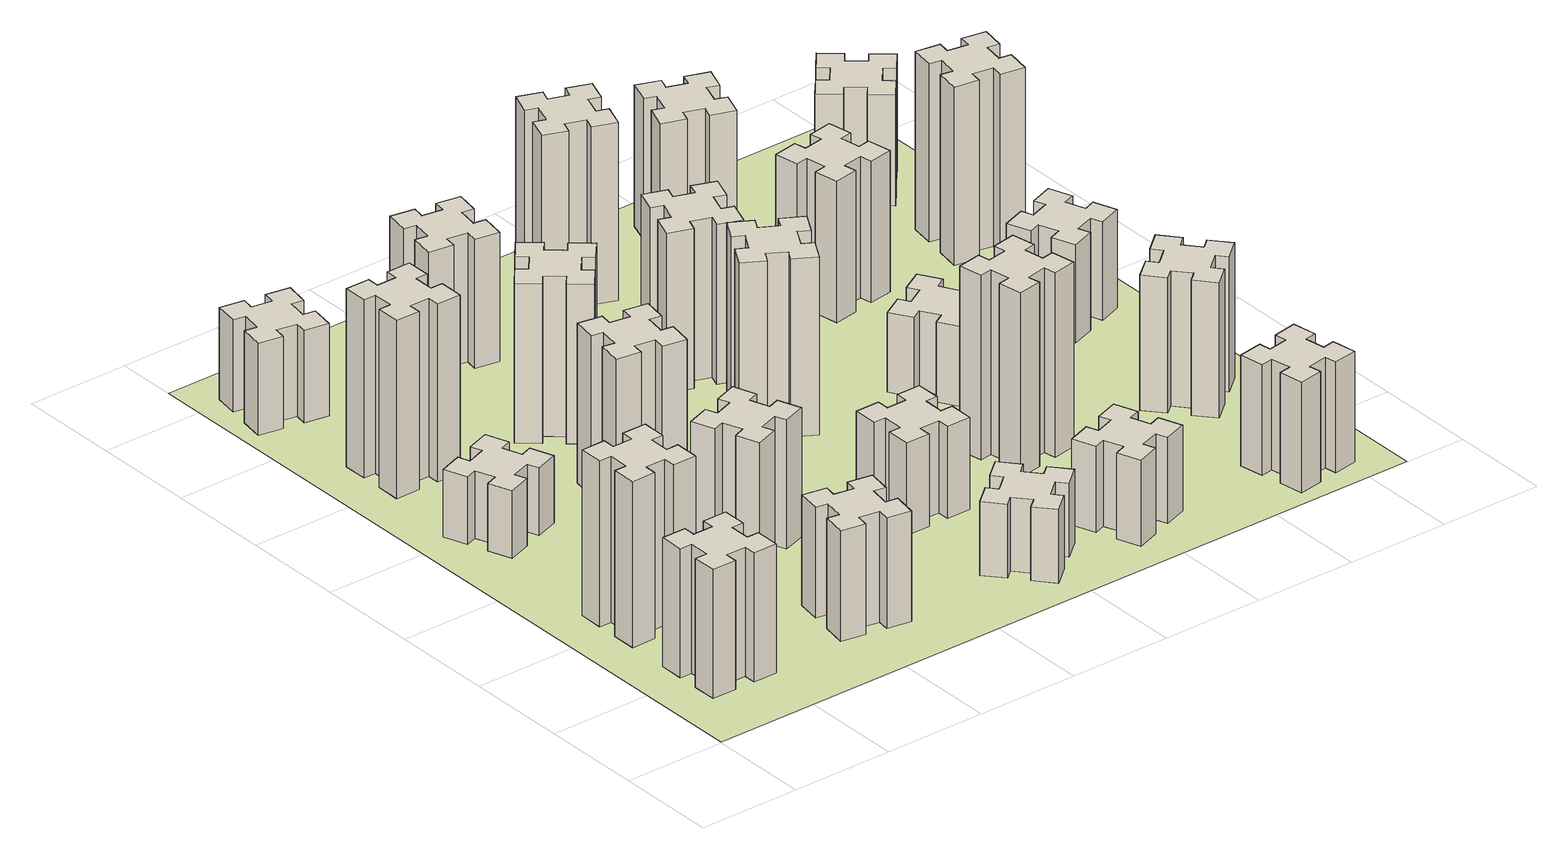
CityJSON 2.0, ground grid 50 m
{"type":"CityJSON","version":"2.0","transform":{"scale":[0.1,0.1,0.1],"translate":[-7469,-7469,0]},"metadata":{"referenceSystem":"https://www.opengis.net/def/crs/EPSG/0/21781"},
"CityObjects":{
"building1":{"type":"Building","attributes":{"class":"1000","function":"1000","usage":"1000","yearOfConstruction":2016,"roofType":"1000","measuredHeight":63,"storeysAboveGround":30,"storeysBelowGround":0},"geometry":[{"type":"Solid","lod":"1","boundaries":[[[[0,1,2,3,4,5,6,7,8,9,10,11,12,13,14,15,16,17,18,19]],[[17,16,20,21]],[[16,15,22,20]],[[15,14,23,22]],[[14,13,24,23]],[[13,12,25,24]],[[12,11,26,25]],[[11,10,27,26]],[[10,9,28,27]],[[9,8,29,28]],[[8,7,30,29]],[[7,6,31,30]],[[6,5,32,31]],[[5,4,33,32]],[[4,3,34,33]],[[3,2,35,34]],[[2,1,36,35]],[[1,0,37,36]],[[0,19,38,37]],[[19,18,39,38]],[[18,17,21,39]],[[24,25,26,27,28,29,30,31,32,33,34,35,36,37,38,39,21,20,22,23]]]]}]},
"building2":{"type":"Building","attributes":{"class":"1000","function":"1000","usage":"1000","yearOfConstruction":2016,"roofType":"1000","measuredHeight":81,"storeysAboveGround":30,"storeysBelowGround":0},"geometry":[{"type":"Solid","lod":"1","boundaries":[[[[40,41,42,43,44,45,46,47,48,49,50,51,52,53,54,55,56,57,58,59]],[[57,56,60,61]],[[56,55,62,60]],[[55,54,63,62]],[[54,53,64,63]],[[53,52,65,64]],[[52,51,66,65]],[[51,50,67,66]],[[50,49,68,67]],[[49,48,69,68]],[[48,47,70,69]],[[47,46,71,70]],[[46,45,72,71]],[[45,44,73,72]],[[44,43,74,73]],[[43,42,75,74]],[[42,41,76,75]],[[41,40,77,76]],[[40,59,78,77]],[[59,58,79,78]],[[58,57,61,79]],[[64,65,66,67,68,69,70,71,72,73,74,75,76,77,78,79,61,60,62,63]]]]}]},
"building3":{"type":"Building","attributes":{"class":"1000","function":"1000","usage":"1000","yearOfConstruction":2016,"roofType":"1000","measuredHeight":33,"storeysAboveGround":30,"storeysBelowGround":0},"geometry":[{"type":"Solid","lod":"1","boundaries":[[[[80,81,82,83,84,85,86,87,88,89,90,91,92,93,94,95,96,97,98,99]],[[97,96,100,101]],[[96,95,102,100]],[[95,94,103,102]],[[94,93,104,103]],[[93,92,105,104]],[[92,91,106,105]],[[91,90,107,106]],[[90,89,108,107]],[[89,88,109,108]],[[88,87,110,109]],[[87,86,111,110]],[[86,85,112,111]],[[85,84,113,112]],[[84,83,114,113]],[[83,82,115,114]],[[82,81,116,115]],[[81,80,117,116]],[[80,99,118,117]],[[99,98,119,118]],[[98,97,101,119]],[[104,105,106,107,108,109,110,111,112,113,114,115,116,117,118,119,101,100,102,103]]]]}]},
"building4":{"type":"Building","attributes":{"class":"1000","function":"1000","usage":"1000","yearOfConstruction":2016,"roofType":"1000","measuredHeight":87,"storeysAboveGround":30,"storeysBelowGround":0},"geometry":[{"type":"Solid","lod":"1","boundaries":[[[[120,121,122,123,124,125,126,127,128,129,130,131,132,133,134,135,136,137,138,139]],[[137,136,140,141]],[[136,135,142,140]],[[135,134,143,142]],[[134,133,144,143]],[[133,132,145,144]],[[132,131,146,145]],[[131,130,147,146]],[[130,129,148,147]],[[129,128,149,148]],[[128,127,150,149]],[[127,126,151,150]],[[126,125,152,151]],[[125,124,153,152]],[[124,123,154,153]],[[123,122,155,154]],[[122,121,156,155]],[[121,120,157,156]],[[120,139,158,157]],[[139,138,159,158]],[[138,137,141,159]],[[144,145,146,147,148,149,150,151,152,153,154,155,156,157,158,159,141,140,142,143]]]]}]},
"building5":{"type":"Building","attributes":{"class":"1000","function":"1000","usage":"1000","yearOfConstruction":2016,"roofType":"1000","measuredHeight":54,"storeysAboveGround":30,"storeysBelowGround":0},"geometry":[{"type":"Solid","lod":"1","boundaries":[[[[160,161,162,163,164,165,166,167,168,169,170,171,172,173,174,175,176,177,178,179]],[[177,176,180,181]],[[176,175,182,180]],[[175,174,183,182]],[[174,173,184,183]],[[173,172,185,184]],[[172,171,186,185]],[[171,170,187,186]],[[170,169,188,187]],[[169,168,189,188]],[[168,167,190,189]],[[167,166,191,190]],[[166,165,192,191]],[[165,164,193,192]],[[164,163,194,193]],[[163,162,195,194]],[[162,161,196,195]],[[161,160,197,196]],[[160,179,198,197]],[[179,178,199,198]],[[178,177,181,199]],[[184,185,186,187,188,189,190,191,192,193,194,195,196,197,198,199,181,180,182,183]]]]}]},
"building6":{"type":"Building","attributes":{"class":"1000","function":"1000","usage":"1000","yearOfConstruction":2016,"roofType":"1000","measuredHeight":45,"storeysAboveGround":30,"storeysBelowGround":0},"geometry":[{"type":"Solid","lod":"1","boundaries":[[[[200,201,202,203,204,205,206,207,208,209,210,211,212,213,214,215,216,217,218,219]],[[217,216,220,221]],[[216,215,222,220]],[[215,214,223,222]],[[214,213,224,223]],[[213,212,225,224]],[[212,211,226,225]],[[211,210,227,226]],[[210,209,228,227]],[[209,208,229,228]],[[208,207,230,229]],[[207,206,231,230]],[[206,205,232,231]],[[205,204,233,232]],[[204,203,234,233]],[[203,202,235,234]],[[202,201,236,235]],[[201,200,237,236]],[[200,219,238,237]],[[219,218,239,238]],[[218,217,221,239]],[[224,225,226,227,228,229,230,231,232,233,234,235,236,237,238,239,221,220,222,223]]]]}]},
"building7":{"type":"Building","attributes":{"class":"1000","function":"1000","usage":"1000","yearOfConstruction":2016,"roofType":"1000","measuredHeight":63,"storeysAboveGround":30,"storeysBelowGround":0},"geometry":[{"type":"Solid","lod":"1","boundaries":[[[[240,241,242,243,244,245,246,247,248,249,250,251,252,253,254,255,256,257,258,259]],[[257,256,260,261]],[[256,255,262,260]],[[255,254,263,262]],[[254,253,264,263]],[[253,252,265,264]],[[252,251,266,265]],[[251,250,267,266]],[[250,249,268,267]],[[249,248,269,268]],[[248,247,270,269]],[[247,246,271,270]],[[246,245,272,271]],[[245,244,273,272]],[[244,243,274,273]],[[243,242,275,274]],[[242,241,276,275]],[[241,240,277,276]],[[240,259,278,277]],[[259,258,279,278]],[[258,257,261,279]],[[264,265,266,267,268,269,270,271,272,273,274,275,276,277,278,279,261,260,262,263]]]]}]},
"building8":{"type":"Building","attributes":{"class":"1000","function":"1000","usage":"1000","yearOfConstruction":2016,"roofType":"1000","measuredHeight":78,"storeysAboveGround":30,"storeysBelowGround":0},"geometry":[{"type":"Solid","lod":"1","boundaries":[[[[280,281,282,283,284,285,286,287,288,289,290,291,292,293,294,295,296,297,298,299]],[[297,296,300,301]],[[296,295,302,300]],[[295,294,303,302]],[[294,293,304,303]],[[293,292,305,304]],[[292,291,306,305]],[[291,290,307,306]],[[290,289,308,307]],[[289,288,309,308]],[[288,287,310,309]],[[287,286,311,310]],[[286,285,312,311]],[[285,284,313,312]],[[284,283,314,313]],[[283,282,315,314]],[[282,281,316,315]],[[281,280,317,316]],[[280,299,318,317]],[[299,298,319,318]],[[298,297,301,319]],[[304,305,306,307,308,309,310,311,312,313,314,315,316,317,318,319,301,300,302,303]]]]}]},
"building9":{"type":"Building","attributes":{"class":"1000","function":"1000","usage":"1000","yearOfConstruction":2016,"roofType":"1000","measuredHeight":78,"storeysAboveGround":30,"storeysBelowGround":0},"geometry":[{"type":"Solid","lod":"1","boundaries":[[[[320,321,322,323,324,325,326,327,328,329,330,331,332,333,334,335,336,337,338,339]],[[337,336,340,341]],[[336,335,342,340]],[[335,334,343,342]],[[334,333,344,343]],[[333,332,345,344]],[[332,331,346,345]],[[331,330,347,346]],[[330,329,348,347]],[[329,328,349,348]],[[328,327,350,349]],[[327,326,351,350]],[[326,325,352,351]],[[325,324,353,352]],[[324,323,354,353]],[[323,322,355,354]],[[322,321,356,355]],[[321,320,357,356]],[[320,339,358,357]],[[339,338,359,358]],[[338,337,341,359]],[[344,345,346,347,348,349,350,351,352,353,354,355,356,357,358,359,341,340,342,343]]]]}]},
"building10":{"type":"Building","attributes":{"class":"1000","function":"1000","usage":"1000","yearOfConstruction":2016,"roofType":"1000","measuredHeight":36,"storeysAboveGround":30,"storeysBelowGround":0},"geometry":[{"type":"Solid","lod":"1","boundaries":[[[[360,361,362,363,364,365,366,367,368,369,370,371,372,373,374,375,376,377,378,379]],[[377,376,380,381]],[[376,375,382,380]],[[375,374,383,382]],[[374,373,384,383]],[[373,372,385,384]],[[372,371,386,385]],[[371,370,387,386]],[[370,369,388,387]],[[369,368,389,388]],[[368,367,390,389]],[[367,366,391,390]],[[366,365,392,391]],[[365,364,393,392]],[[364,363,394,393]],[[363,362,395,394]],[[362,361,396,395]],[[361,360,397,396]],[[360,379,398,397]],[[379,378,399,398]],[[378,377,381,399]],[[384,385,386,387,388,389,390,391,392,393,394,395,396,397,398,399,381,380,382,383]]]]}]},
"building11":{"type":"Building","attributes":{"class":"1000","function":"1000","usage":"1000","yearOfConstruction":2016,"roofType":"1000","measuredHeight":63,"storeysAboveGround":30,"storeysBelowGround":0},"geometry":[{"type":"Solid","lod":"1","boundaries":[[[[400,401,402,403,404,405,406,407,408,409,410,411,412,413,414,415,416,417,418,419]],[[417,416,420,421]],[[416,415,422,420]],[[415,414,423,422]],[[414,413,424,423]],[[413,412,425,424]],[[412,411,426,425]],[[411,410,427,426]],[[410,409,428,427]],[[409,408,429,428]],[[408,407,430,429]],[[407,406,431,430]],[[406,405,432,431]],[[405,404,433,432]],[[404,403,434,433]],[[403,402,435,434]],[[402,401,436,435]],[[401,400,437,436]],[[400,419,438,437]],[[419,418,439,438]],[[418,417,421,439]],[[424,425,426,427,428,429,430,431,432,433,434,435,436,437,438,439,421,420,422,423]]]]}]},
"building12":{"type":"Building","attributes":{"class":"1000","function":"1000","usage":"1000","yearOfConstruction":2016,"roofType":"1000","measuredHeight":45,"storeysAboveGround":30,"storeysBelowGround":0},"geometry":[{"type":"Solid","lod":"1","boundaries":[[[[440,441,442,443,444,445,446,447,448,449,450,451,452,453,454,455,456,457,458,459]],[[457,456,460,461]],[[456,455,462,460]],[[455,454,463,462]],[[454,453,464,463]],[[453,452,465,464]],[[452,451,466,465]],[[451,450,467,466]],[[450,449,468,467]],[[449,448,469,468]],[[448,447,470,469]],[[447,446,471,470]],[[446,445,472,471]],[[445,444,473,472]],[[444,443,474,473]],[[443,442,475,474]],[[442,441,476,475]],[[441,440,477,476]],[[440,459,478,477]],[[459,458,479,478]],[[458,457,461,479]],[[464,465,466,467,468,469,470,471,472,473,474,475,476,477,478,479,461,460,462,463]]]]}]},
"building13":{"type":"Building","attributes":{"class":"1000","function":"1000","usage":"1000","yearOfConstruction":2016,"roofType":"1000","measuredHeight":87,"storeysAboveGround":30,"storeysBelowGround":0},"geometry":[{"type":"Solid","lod":"1","boundaries":[[[[480,481,482,483,484,485,486,487,488,489,490,491,492,493,494,495,496,497,498,499]],[[497,496,500,501]],[[496,495,502,500]],[[495,494,503,502]],[[494,493,504,503]],[[493,492,505,504]],[[492,491,506,505]],[[491,490,507,506]],[[490,489,508,507]],[[489,488,509,508]],[[488,487,510,509]],[[487,486,511,510]],[[486,485,512,511]],[[485,484,513,512]],[[484,483,514,513]],[[483,482,515,514]],[[482,481,516,515]],[[481,480,517,516]],[[480,499,518,517]],[[499,498,519,518]],[[498,497,501,519]],[[504,505,506,507,508,509,510,511,512,513,514,515,516,517,518,519,501,500,502,503]]]]}]},
"building14":{"type":"Building","attributes":{"class":"1000","function":"1000","usage":"1000","yearOfConstruction":2016,"roofType":"1000","measuredHeight":78,"storeysAboveGround":30,"storeysBelowGround":0},"geometry":[{"type":"Solid","lod":"1","boundaries":[[[[520,521,522,523,524,525,526,527,528,529,530,531,532,533,534,535,536,537,538,539]],[[537,536,540,541]],[[536,535,542,540]],[[535,534,543,542]],[[534,533,544,543]],[[533,532,545,544]],[[532,531,546,545]],[[531,530,547,546]],[[530,529,548,547]],[[529,528,549,548]],[[528,527,550,549]],[[527,526,551,550]],[[526,525,552,551]],[[525,524,553,552]],[[524,523,554,553]],[[523,522,555,554]],[[522,521,556,555]],[[521,520,557,556]],[[520,539,558,557]],[[539,538,559,558]],[[538,537,541,559]],[[544,545,546,547,548,549,550,551,552,553,554,555,556,557,558,559,541,540,542,543]]]]}]},
"building15":{"type":"Building","attributes":{"class":"1000","function":"1000","usage":"1000","yearOfConstruction":2016,"roofType":"1000","measuredHeight":42,"storeysAboveGround":30,"storeysBelowGround":0},"geometry":[{"type":"Solid","lod":"1","boundaries":[[[[560,561,562,563,564,565,566,567,568,569,570,571,572,573,574,575,576,577,578,579]],[[577,576,580,581]],[[576,575,582,580]],[[575,574,583,582]],[[574,573,584,583]],[[573,572,585,584]],[[572,571,586,585]],[[571,570,587,586]],[[570,569,588,587]],[[569,568,589,588]],[[568,567,590,589]],[[567,566,591,590]],[[566,565,592,591]],[[565,564,593,592]],[[564,563,594,593]],[[563,562,595,594]],[[562,561,596,595]],[[561,560,597,596]],[[560,579,598,597]],[[579,578,599,598]],[[578,577,581,599]],[[584,585,586,587,588,589,590,591,592,593,594,595,596,597,598,599,581,580,582,583]]]]}]},
"building16":{"type":"Building","attributes":{"class":"1000","function":"1000","usage":"1000","yearOfConstruction":2016,"roofType":"1000","measuredHeight":90,"storeysAboveGround":30,"storeysBelowGround":0},"geometry":[{"type":"Solid","lod":"1","boundaries":[[[[600,601,602,603,604,605,606,607,608,609,610,611,612,613,614,615,616,617,618,619]],[[617,616,620,621]],[[616,615,622,620]],[[615,614,623,622]],[[614,613,624,623]],[[613,612,625,624]],[[612,611,626,625]],[[611,610,627,626]],[[610,609,628,627]],[[609,608,629,628]],[[608,607,630,629]],[[607,606,631,630]],[[606,605,632,631]],[[605,604,633,632]],[[604,603,634,633]],[[603,602,635,634]],[[602,601,636,635]],[[601,600,637,636]],[[600,619,638,637]],[[619,618,639,638]],[[618,617,621,639]],[[624,625,626,627,628,629,630,631,632,633,634,635,636,637,638,639,621,620,622,623]]]]}]},
"building17":{"type":"Building","attributes":{"class":"1000","function":"1000","usage":"1000","yearOfConstruction":2016,"roofType":"1000","measuredHeight":87,"storeysAboveGround":30,"storeysBelowGround":0},"geometry":[{"type":"Solid","lod":"1","boundaries":[[[[640,641,642,643,644,645,646,647,648,649,650,651,652,653,654,655,656,657,658,659]],[[657,656,660,661]],[[656,655,662,660]],[[655,654,663,662]],[[654,653,664,663]],[[653,652,665,664]],[[652,651,666,665]],[[651,650,667,666]],[[650,649,668,667]],[[649,648,669,668]],[[648,647,670,669]],[[647,646,671,670]],[[646,645,672,671]],[[645,644,673,672]],[[644,643,674,673]],[[643,642,675,674]],[[642,641,676,675]],[[641,640,677,676]],[[640,659,678,677]],[[659,658,679,678]],[[658,657,661,679]],[[664,665,666,667,668,669,670,671,672,673,674,675,676,677,678,679,661,660,662,663]]]]}]},
"building18":{"type":"Building","attributes":{"class":"1000","function":"1000","usage":"1000","yearOfConstruction":2016,"roofType":"1000","measuredHeight":39,"storeysAboveGround":30,"storeysBelowGround":0},"geometry":[{"type":"Solid","lod":"1","boundaries":[[[[680,681,682,683,684,685,686,687,688,689,690,691,692,693,694,695,696,697,698,699]],[[697,696,700,701]],[[696,695,702,700]],[[695,694,703,702]],[[694,693,704,703]],[[693,692,705,704]],[[692,691,706,705]],[[691,690,707,706]],[[690,689,708,707]],[[689,688,709,708]],[[688,687,710,709]],[[687,686,711,710]],[[686,685,712,711]],[[685,684,713,712]],[[684,683,714,713]],[[683,682,715,714]],[[682,681,716,715]],[[681,680,717,716]],[[680,699,718,717]],[[699,698,719,718]],[[698,697,701,719]],[[704,705,706,707,708,709,710,711,712,713,714,715,716,717,718,719,701,700,702,703]]]]}]},
"building19":{"type":"Building","attributes":{"class":"1000","function":"1000","usage":"1000","yearOfConstruction":2016,"roofType":"1000","measuredHeight":54,"storeysAboveGround":30,"storeysBelowGround":0},"geometry":[{"type":"Solid","lod":"1","boundaries":[[[[720,721,722,723,724,725,726,727,728,729,730,731,732,733,734,735,736,737,738,739]],[[737,736,740,741]],[[736,735,742,740]],[[735,734,743,742]],[[734,733,744,743]],[[733,732,745,744]],[[732,731,746,745]],[[731,730,747,746]],[[730,729,748,747]],[[729,728,749,748]],[[728,727,750,749]],[[727,726,751,750]],[[726,725,752,751]],[[725,724,753,752]],[[724,723,754,753]],[[723,722,755,754]],[[722,721,756,755]],[[721,720,757,756]],[[720,739,758,757]],[[739,738,759,758]],[[738,737,741,759]],[[744,745,746,747,748,749,750,751,752,753,754,755,756,757,758,759,741,740,742,743]]]]}]},
"building20":{"type":"Building","attributes":{"class":"1000","function":"1000","usage":"1000","yearOfConstruction":2016,"roofType":"1000","measuredHeight":69,"storeysAboveGround":30,"storeysBelowGround":0},"geometry":[{"type":"Solid","lod":"1","boundaries":[[[[760,761,762,763,764,765,766,767,768,769,770,771,772,773,774,775,776,777,778,779]],[[777,776,780,781]],[[776,775,782,780]],[[775,774,783,782]],[[774,773,784,783]],[[773,772,785,784]],[[772,771,786,785]],[[771,770,787,786]],[[770,769,788,787]],[[769,768,789,788]],[[768,767,790,789]],[[767,766,791,790]],[[766,765,792,791]],[[765,764,793,792]],[[764,763,794,793]],[[763,762,795,794]],[[762,761,796,795]],[[761,760,797,796]],[[760,779,798,797]],[[779,778,799,798]],[[778,777,781,799]],[[784,785,786,787,788,789,790,791,792,793,794,795,796,797,798,799,781,780,782,783]]]]}]},
"building21":{"type":"Building","attributes":{"class":"1000","function":"1000","usage":"1000","yearOfConstruction":2016,"roofType":"1000","measuredHeight":69,"storeysAboveGround":30,"storeysBelowGround":0},"geometry":[{"type":"Solid","lod":"1","boundaries":[[[[800,801,802,803,804,805,806,807,808,809,810,811,812,813,814,815,816,817,818,819]],[[817,816,820,821]],[[816,815,822,820]],[[815,814,823,822]],[[814,813,824,823]],[[813,812,825,824]],[[812,811,826,825]],[[811,810,827,826]],[[810,809,828,827]],[[809,808,829,828]],[[808,807,830,829]],[[807,806,831,830]],[[806,805,832,831]],[[805,804,833,832]],[[804,803,834,833]],[[803,802,835,834]],[[802,801,836,835]],[[801,800,837,836]],[[800,819,838,837]],[[819,818,839,838]],[[818,817,821,839]],[[824,825,826,827,828,829,830,831,832,833,834,835,836,837,838,839,821,820,822,823]]]]}]},
"building22":{"type":"Building","attributes":{"class":"1000","function":"1000","usage":"1000","yearOfConstruction":2016,"roofType":"1000","measuredHeight":66,"storeysAboveGround":30,"storeysBelowGround":0},"geometry":[{"type":"Solid","lod":"1","boundaries":[[[[840,841,842,843,844,845,846,847,848,849,850,851,852,853,854,855,856,857,858,859]],[[857,856,860,861]],[[856,855,862,860]],[[855,854,863,862]],[[854,853,864,863]],[[853,852,865,864]],[[852,851,866,865]],[[851,850,867,866]],[[850,849,868,867]],[[849,848,869,868]],[[848,847,870,869]],[[847,846,871,870]],[[846,845,872,871]],[[845,844,873,872]],[[844,843,874,873]],[[843,842,875,874]],[[842,841,876,875]],[[841,840,877,876]],[[840,859,878,877]],[[859,858,879,878]],[[858,857,861,879]],[[864,865,866,867,868,869,870,871,872,873,874,875,876,877,878,879,861,860,862,863]]]]}]},
"building23":{"type":"Building","attributes":{"class":"1000","function":"1000","usage":"1000","yearOfConstruction":2016,"roofType":"1000","measuredHeight":48,"storeysAboveGround":30,"storeysBelowGround":0},"geometry":[{"type":"Solid","lod":"1","boundaries":[[[[880,881,882,883,884,885,886,887,888,889,890,891,892,893,894,895,896,897,898,899]],[[897,896,900,901]],[[896,895,902,900]],[[895,894,903,902]],[[894,893,904,903]],[[893,892,905,904]],[[892,891,906,905]],[[891,890,907,906]],[[890,889,908,907]],[[889,888,909,908]],[[888,887,910,909]],[[887,886,911,910]],[[886,885,912,911]],[[885,884,913,912]],[[884,883,914,913]],[[883,882,915,914]],[[882,881,916,915]],[[881,880,917,916]],[[880,899,918,917]],[[899,898,919,918]],[[898,897,901,919]],[[904,905,906,907,908,909,910,911,912,913,914,915,916,917,918,919,901,900,902,903]]]]}]},
"building24":{"type":"Building","attributes":{"class":"1000","function":"1000","usage":"1000","yearOfConstruction":2016,"roofType":"1000","measuredHeight":87,"storeysAboveGround":30,"storeysBelowGround":0},"geometry":[{"type":"Solid","lod":"1","boundaries":[[[[920,921,922,923,924,925,926,927,928,929,930,931,932,933,934,935,936,937,938,939]],[[937,936,940,941]],[[936,935,942,940]],[[935,934,943,942]],[[934,933,944,943]],[[933,932,945,944]],[[932,931,946,945]],[[931,930,947,946]],[[930,929,948,947]],[[929,928,949,948]],[[928,927,950,949]],[[927,926,951,950]],[[926,925,952,951]],[[925,924,953,952]],[[924,923,954,953]],[[923,922,955,954]],[[922,921,956,955]],[[921,920,957,956]],[[920,939,958,957]],[[939,938,959,958]],[[938,937,941,959]],[[944,945,946,947,948,949,950,951,952,953,954,955,956,957,958,959,941,940,942,943]]]]}]},
"building25":{"type":"Building","attributes":{"class":"1000","function":"1000","usage":"1000","yearOfConstruction":2016,"roofType":"1000","measuredHeight":54,"storeysAboveGround":30,"storeysBelowGround":0},"geometry":[{"type":"Solid","lod":"1","boundaries":[[[[960,961,962,963,964,965,966,967,968,969,970,971,972,973,974,975,976,977,978,979]],[[977,976,980,981]],[[976,975,982,980]],[[975,974,983,982]],[[974,973,984,983]],[[973,972,985,984]],[[972,971,986,985]],[[971,970,987,986]],[[970,969,988,987]],[[969,968,989,988]],[[968,967,990,989]],[[967,966,991,990]],[[966,965,992,991]],[[965,964,993,992]],[[964,963,994,993]],[[963,962,995,994]],[[962,961,996,995]],[[961,960,997,996]],[[960,979,998,997]],[[979,978,999,998]],[[978,977,981,999]],[[984,985,986,987,988,989,990,991,992,993,994,995,996,997,998,999,981,980,982,983]]]]}]},
"landuse1":{"type":"LandUse","attributes":{"name":"plot1","function":"1010"},"geometry":[{"type":"MultiSurface","lod":"1","boundaries":[[[1000,1001,1002,1003]]]}]}
},
"vertices":[
[265,525,0],[265,425,0],[205,425,0],[205,305,0],[325,305,0],[325,365,0],[425,365,0],[425,305,0],[545,305,0],[545,425,0],[485,425,0],[485,525,0],[545,525,0],[545,645,0],[425,645,0],[425,585,0],[325,585,0],[325,645,0],[205,645,0],[205,525,0],[325,585,630],[325,645,630],[425,585,630],[425,645,630],[545,645,630],[545,525,630],[485,525,630],[485,425,630],[545,425,630],[545,305,630],[425,305,630],[425,365,630],[325,365,630],[325,305,630],[205,305,630],[205,425,630],[265,425,630],[265,525,630],[205,525,630],[205,645,630],
[325,905,0],[425,905,0],[425,845,0],[545,845,0],[545,965,0],[485,965,0],[485,1065,0],[545,1065,0],[545,1185,0],[425,1185,0],[425,1125,0],[325,1125,0],[325,1185,0],[205,1185,0],[205,1065,0],[265,1065,0],[265,965,0],[205,965,0],[205,845,0],[325,845,0],[265,965,810],[205,965,810],[265,1065,810],[205,1065,810],[205,1185,810],[325,1185,810],[325,1125,810],[425,1125,810],[425,1185,810],[545,1185,810],[545,1065,810],[485,1065,810],[485,965,810],[545,965,810],[545,845,810],[425,845,810],[425,905,810],[325,905,810],[325,845,810],[205,845,810],
[496,1946,0],[462,2040,0],[518,2060,0],[477,2173,0],[364,2132,0],[385,2076,0],[291,2042,0],[270,2098,0],[157,2057,0],[199,1944,0],[255,1965,0],[289,1871,0],[233,1850,0],[274,1737,0],[387,1779,0],[366,1835,0],[460,1869,0],[480,1813,0],[593,1854,0],[552,1967,0],[460,1869,330],[480,1813,330],[366,1835,330],[387,1779,330],[274,1737,330],[233,1850,330],[289,1871,330],[255,1965,330],[199,1944,330],[157,2057,330],[270,2098,330],[291,2042,330],[385,2076,330],[364,2132,330],[477,2173,330],[518,2060,330],[462,2040,330],[496,1946,330],[552,1967,330],[593,1854,330],
[485,2545,0],[485,2645,0],[545,2645,0],[545,2765,0],[425,2765,0],[425,2705,0],[325,2705,0],[325,2765,0],[205,2765,0],[205,2645,0],[265,2645,0],[265,2545,0],[205,2545,0],[205,2425,0],[325,2425,0],[325,2485,0],[425,2485,0],[425,2425,0],[545,2425,0],[545,2545,0],[425,2485,870],[425,2425,870],[325,2485,870],[325,2425,870],[205,2425,870],[205,2545,870],[265,2545,870],[265,2645,870],[205,2645,870],[205,2765,870],[325,2765,870],[325,2705,870],[425,2705,870],[425,2765,870],[545,2765,870],[545,2645,870],[485,2645,870],[485,2545,870],[545,2545,870],[545,2425,870],
[1215,407,0],[1232,505,0],[1291,495,0],[1312,613,0],[1194,634,0],[1184,575,0],[1085,592,0],[1096,651,0],[977,672,0],[957,554,0],[1016,544,0],[998,445,0],[939,456,0],[918,337,0],[1037,317,0],[1047,376,0],[1145,358,0],[1135,299,0],[1253,278,0],[1274,397,0],[1145,358,540],[1135,299,540],[1047,376,540],[1037,317,540],[918,337,540],[939,456,540],[998,445,540],[1016,544,540],[957,554,540],[977,672,540],[1096,651,540],[1085,592,540],[1184,575,540],[1194,634,540],[1312,613,540],[1291,495,540],[1232,505,540],[1215,407,540],[1274,397,540],[1253,278,540],
[375,3267,0],[392,3365,0],[451,3355,0],[472,3473,0],[354,3494,0],[344,3435,0],[245,3452,0],[256,3511,0],[137,3532,0],[117,3414,0],[176,3404,0],[158,3305,0],[99,3316,0],[78,3197,0],[197,3177,0],[207,3236,0],[305,3218,0],[295,3159,0],[413,3138,0],[434,3257,0],[305,3218,450],[295,3159,450],[207,3236,450],[197,3177,450],[78,3197,450],[99,3316,450],[158,3305,450],[176,3404,450],[117,3414,450],[137,3532,450],[256,3511,450],[245,3452,450],[344,3435,450],[354,3494,450],[472,3473,450],[451,3355,450],[392,3365,450],[375,3267,450],[434,3257,450],[413,3138,450],
[1106,1095,0],[1200,1129,0],[1220,1073,0],[1333,1114,0],[1292,1227,0],[1236,1206,0],[1202,1300,0],[1258,1320,0],[1217,1433,0],[1104,1392,0],[1125,1336,0],[1031,1302,0],[1010,1358,0],[897,1317,0],[939,1204,0],[995,1225,0],[1029,1131,0],[973,1110,0],[1014,997,0],[1127,1039,0],[1029,1131,630],[973,1110,630],[995,1225,630],[939,1204,630],[897,1317,630],[1010,1358,630],[1031,1302,630],[1125,1336,630],[1104,1392,630],[1217,1433,630],[1258,1320,630],[1202,1300,630],[1236,1206,630],[1292,1227,630],[1333,1114,630],[1220,1073,630],[1200,1129,630],[1106,1095,630],[1127,1039,630],[1014,997,630],
[916,1924,0],[898,1825,0],[839,1836,0],[818,1717,0],[937,1697,0],[947,1756,0],[1045,1738,0],[1035,1679,0],[1153,1658,0],[1174,1777,0],[1115,1787,0],[1132,1885,0],[1191,1875,0],[1212,1993,0],[1094,2014,0],[1084,1955,0],[985,1972,0],[996,2031,0],[877,2052,0],[857,1934,0],[985,1972,780],[996,2031,780],[1084,1955,780],[1094,2014,780],[1212,1993,780],[1191,1875,780],[1132,1885,780],[1115,1787,780],[1174,1777,780],[1153,1658,780],[1035,1679,780],[1045,1738,780],[947,1756,780],[937,1697,780],[818,1717,780],[839,1836,780],[898,1825,780],[916,1924,780],[857,1934,780],[877,2052,780],
[1063,2604,0],[999,2528,0],[953,2566,0],[876,2474,0],[968,2397,0],[1006,2443,0],[1083,2379,0],[1044,2333,0],[1136,2256,0],[1213,2348,0],[1167,2386,0],[1232,2463,0],[1278,2424,0],[1355,2516,0],[1263,2593,0],[1224,2547,0],[1148,2612,0],[1186,2658,0],[1094,2735,0],[1017,2643,0],[1148,2612,780],[1186,2658,780],[1224,2547,780],[1263,2593,780],[1355,2516,780],[1278,2424,780],[1232,2463,780],[1167,2386,780],[1213,2348,780],[1136,2256,780],[1044,2333,780],[1083,2379,780],[1006,2443,780],[968,2397,780],[876,2474,780],[953,2566,780],[999,2528,780],[1063,2604,780],[1017,2643,780],[1094,2735,780],
[1839,343,0],[1903,266,0],[1857,228,0],[1934,136,0],[2026,213,0],[1988,259,0],[2064,323,0],[2103,277,0],[2195,354,0],[2118,446,0],[2072,408,0],[2007,484,0],[2053,523,0],[1976,615,0],[1884,538,0],[1923,492,0],[1846,427,0],[1808,473,0],[1716,396,0],[1793,304,0],[1846,427,360],[1808,473,360],[1923,492,360],[1884,538,360],[1976,615,360],[2053,523,360],[2007,484,360],[2072,408,360],[2118,446,360],[2195,354,360],[2103,277,360],[2064,323,360],[1988,259,360],[2026,213,360],[1934,136,360],[1857,228,360],[1903,266,360],[1839,343,360],[1793,304,360],[1716,396,360],
[1215,3167,0],[1232,3265,0],[1291,3255,0],[1312,3373,0],[1194,3394,0],[1184,3335,0],[1085,3352,0],[1096,3411,0],[977,3432,0],[957,3314,0],[1016,3304,0],[998,3205,0],[939,3216,0],[918,3097,0],[1037,3077,0],[1047,3136,0],[1145,3118,0],[1135,3059,0],[1253,3038,0],[1274,3157,0],[1145,3118,630],[1135,3059,630],[1047,3136,630],[1037,3077,630],[918,3097,630],[939,3216,630],[998,3205,630],[1016,3304,630],[957,3314,630],[977,3432,630],[1096,3411,630],[1085,3352,630],[1184,3335,630],[1194,3394,630],[1312,3373,630],[1291,3255,630],[1232,3265,630],[1215,3167,630],[1274,3157,630],[1253,3038,630],
[1965,965,0],[1965,1065,0],[2025,1065,0],[2025,1185,0],[1905,1185,0],[1905,1125,0],[1805,1125,0],[1805,1185,0],[1685,1185,0],[1685,1065,0],[1745,1065,0],[1745,965,0],[1685,965,0],[1685,845,0],[1805,845,0],[1805,905,0],[1905,905,0],[1905,845,0],[2025,845,0],[2025,965,0],[1905,905,450],[1905,845,450],[1805,905,450],[1805,845,450],[1685,845,450],[1685,965,450],[1745,965,450],[1745,1065,450],[1685,1065,450],[1685,1185,450],[1805,1185,450],[1805,1125,450],[1905,1125,450],[1905,1185,450],[2025,1185,450],[2025,1065,450],[1965,1065,450],[1965,965,450],[2025,965,450],[2025,845,450],
[1954,2026,0],[1867,2076,0],[1897,2128,0],[1793,2188,0],[1733,2084,0],[1785,2054,0],[1735,1967,0],[1683,1997,0],[1623,1893,0],[1727,1833,0],[1757,1885,0],[1844,1835,0],[1814,1783,0],[1918,1723,0],[1978,1827,0],[1926,1857,0],[1976,1944,0],[2028,1914,0],[2088,2018,0],[1984,2078,0],[1976,1944,870],[2028,1914,870],[1926,1857,870],[1978,1827,870],[1918,1723,870],[1814,1783,870],[1844,1835,870],[1757,1885,870],[1727,1833,870],[1623,1893,870],[1683,1997,870],[1735,1967,870],[1785,2054,870],[1733,2084,870],[1793,2188,870],[1897,2128,870],[1867,2076,870],[1954,2026,870],[1984,2078,870],[2088,2018,870],
[1771,2409,0],[1865,2375,0],[1844,2319,0],[1957,2277,0],[1998,2390,0],[1942,2411,0],[1976,2505,0],[2032,2484,0],[2073,2597,0],[1960,2638,0],[1940,2582,0],[1846,2616,0],[1867,2672,0],[1754,2713,0],[1713,2600,0],[1769,2580,0],[1735,2486,0],[1679,2507,0],[1637,2394,0],[1750,2353,0],[1735,2486,780],[1679,2507,780],[1769,2580,780],[1713,2600,780],[1754,2713,780],[1867,2672,780],[1846,2616,780],[1940,2582,780],[1960,2638,780],[2073,2597,780],[2032,2484,780],[1976,2505,780],[1942,2411,780],[1998,2390,780],[1957,2277,780],[1844,2319,780],[1865,2375,780],[1771,2409,780],[1750,2353,780],[1637,2394,780],
[2375,385,0],[2409,291,0],[2353,270,0],[2394,157,0],[2507,199,0],[2486,255,0],[2580,289,0],[2600,233,0],[2713,274,0],[2672,387,0],[2616,366,0],[2582,460,0],[2638,480,0],[2597,593,0],[2484,552,0],[2505,496,0],[2411,462,0],[2390,518,0],[2277,477,0],[2319,364,0],[2411,462,420],[2390,518,420],[2505,496,420],[2484,552,420],[2597,593,420],[2638,480,420],[2582,460,420],[2616,366,420],[2672,387,420],[2713,274,420],[2600,233,420],[2580,289,420],[2486,255,420],[2507,199,420],[2394,157,420],[2353,270,420],[2409,291,420],[2375,385,420],[2319,364,420],[2277,477,420],
[2525,1232,0],[2427,1215,0],[2417,1274,0],[2298,1253,0],[2319,1135,0],[2378,1145,0],[2396,1047,0],[2337,1037,0],[2357,918,0],[2476,939,0],[2465,998,0],[2564,1016,0],[2574,957,0],[2692,977,0],[2671,1096,0],[2612,1085,0],[2595,1184,0],[2654,1194,0],[2633,1312,0],[2515,1291,0],[2595,1184,900],[2654,1194,900],[2612,1085,900],[2671,1096,900],[2692,977,900],[2574,957,900],[2564,1016,900],[2465,998,900],[2476,939,900],[2357,918,900],[2337,1037,900],[2396,1047,900],[2378,1145,900],[2319,1135,900],[2298,1253,900],[2417,1274,900],[2427,1215,900],[2525,1232,900],[2515,1291,900],[2633,1312,900],
[1942,3251,0],[1976,3345,0],[2032,3324,0],[2073,3437,0],[1960,3478,0],[1940,3422,0],[1846,3456,0],[1867,3512,0],[1754,3553,0],[1713,3440,0],[1769,3420,0],[1735,3326,0],[1679,3347,0],[1637,3234,0],[1750,3193,0],[1771,3249,0],[1865,3215,0],[1844,3159,0],[1957,3117,0],[1998,3230,0],[1865,3215,870],[1844,3159,870],[1771,3249,870],[1750,3193,870],[1637,3234,870],[1679,3347,870],[1735,3326,870],[1769,3420,870],[1713,3440,870],[1754,3553,870],[1867,3512,870],[1846,3456,870],[1940,3422,870],[1960,3478,870],[2073,3437,870],[2032,3324,870],[1976,3345,870],[1942,3251,870],[1998,3230,870],[1957,3117,870],
[2716,1767,0],[2666,1854,0],[2718,1884,0],[2658,1988,0],[2554,1928,0],[2584,1876,0],[2497,1826,0],[2467,1878,0],[2363,1818,0],[2423,1714,0],[2475,1744,0],[2525,1657,0],[2473,1627,0],[2533,1523,0],[2637,1583,0],[2607,1635,0],[2694,1685,0],[2724,1633,0],[2828,1693,0],[2768,1797,0],[2694,1685,390],[2724,1633,390],[2607,1635,390],[2637,1583,390],[2533,1523,390],[2473,1627,390],[2525,1657,390],[2475,1744,390],[2423,1714,390],[2363,1818,390],[2467,1878,390],[2497,1826,390],[2584,1876,390],[2554,1928,390],[2658,1988,390],[2718,1884,390],[2666,1854,390],[2716,1767,390],[2768,1797,390],[2828,1693,390],
[3305,158,0],[3404,176,0],[3414,117,0],[3532,137,0],[3511,256,0],[3452,245,0],[3435,344,0],[3494,354,0],[3473,472,0],[3355,451,0],[3365,392,0],[3267,375,0],[3257,434,0],[3138,413,0],[3159,295,0],[3218,305,0],[3236,207,0],[3177,197,0],[3197,78,0],[3316,99,0],[3236,207,540],[3177,197,540],[3218,305,540],[3159,295,540],[3138,413,540],[3257,434,540],[3267,375,540],[3365,392,540],[3355,451,540],[3473,472,540],[3494,354,540],[3435,344,540],[3452,245,540],[3511,256,540],[3532,137,540],[3414,117,540],[3404,176,540],[3305,158,540],[3316,99,540],[3197,78,540],
[2578,2625,0],[2596,2527,0],[2537,2517,0],[2557,2398,0],[2676,2419,0],[2665,2478,0],[2764,2496,0],[2774,2437,0],[2892,2457,0],[2871,2576,0],[2812,2565,0],[2795,2664,0],[2854,2674,0],[2833,2792,0],[2715,2771,0],[2725,2712,0],[2627,2695,0],[2617,2754,0],[2498,2733,0],[2519,2615,0],[2627,2695,690],[2617,2754,690],[2725,2712,690],[2715,2771,690],[2833,2792,690],[2854,2674,690],[2795,2664,690],[2812,2565,690],[2871,2576,690],[2892,2457,690],[2774,2437,690],[2764,2496,690],[2665,2478,690],[2676,2419,690],[2557,2398,690],[2537,2517,690],[2596,2527,690],[2578,2625,690],[2519,2615,690],[2498,2733,690],
[2409,3420,0],[2375,3326,0],[2319,3347,0],[2277,3234,0],[2390,3193,0],[2411,3249,0],[2505,3215,0],[2484,3159,0],[2597,3117,0],[2638,3230,0],[2582,3251,0],[2616,3345,0],[2672,3324,0],[2713,3437,0],[2600,3478,0],[2580,3422,0],[2486,3456,0],[2507,3512,0],[2394,3553,0],[2353,3440,0],[2486,3456,690],[2507,3512,690],[2580,3422,690],[2600,3478,690],[2713,3437,690],[2672,3324,690],[2616,3345,690],[2582,3251,690],[2638,3230,690],[2597,3117,690],[2484,3159,690],[2505,3215,690],[2411,3249,690],[2390,3193,690],[2277,3234,690],[2319,3347,690],[2375,3326,690],[2409,3420,690],[2353,3440,690],[2394,3553,690],
[3303,1132,0],[3226,1067,0],[3188,1113,0],[3096,1036,0],[3173,944,0],[3219,983,0],[3283,906,0],[3237,868,0],[3314,776,0],[3406,853,0],[3368,899,0],[3444,963,0],[3483,917,0],[3575,994,0],[3498,1086,0],[3452,1048,0],[3387,1124,0],[3433,1163,0],[3356,1255,0],[3264,1178,0],[3387,1124,660],[3433,1163,660],[3452,1048,660],[3498,1086,660],[3575,994,660],[3483,917,660],[3444,963,660],[3368,899,660],[3406,853,660],[3314,776,660],[3237,868,660],[3283,906,660],[3219,983,660],[3173,944,660],[3096,1036,660],[3188,1113,660],[3226,1067,660],[3303,1132,660],[3264,1178,660],[3356,1255,660],
[3456,1846,0],[3422,1940,0],[3478,1960,0],[3437,2073,0],[3324,2032,0],[3345,1976,0],[3251,1942,0],[3230,1998,0],[3117,1957,0],[3159,1844,0],[3215,1865,0],[3249,1771,0],[3193,1750,0],[3234,1637,0],[3347,1679,0],[3326,1735,0],[3420,1769,0],[3440,1713,0],[3553,1754,0],[3512,1867,0],[3420,1769,480],[3440,1713,480],[3326,1735,480],[3347,1679,480],[3234,1637,480],[3193,1750,480],[3249,1771,480],[3215,1865,480],[3159,1844,480],[3117,1957,480],[3230,1998,480],[3251,1942,480],[3345,1976,480],[3324,2032,480],[3437,2073,480],[3478,1960,480],[3422,1940,480],[3456,1846,480],[3512,1867,480],[3553,1754,480],
[3504,2695,0],[3405,2712,0],[3416,2771,0],[3297,2792,0],[3277,2674,0],[3336,2664,0],[3318,2565,0],[3259,2576,0],[3238,2457,0],[3357,2437,0],[3367,2496,0],[3465,2478,0],[3455,2419,0],[3573,2398,0],[3594,2517,0],[3535,2527,0],[3552,2625,0],[3611,2615,0],[3632,2733,0],[3514,2754,0],[3552,2625,870],[3611,2615,870],[3535,2527,870],[3594,2517,870],[3573,2398,870],[3455,2419,870],[3465,2478,870],[3367,2496,870],[3357,2437,870],[3238,2457,870],[3259,2576,870],[3318,2565,870],[3336,2664,870],[3277,2674,870],[3297,2792,870],[3416,2771,870],[3405,2712,870],[3504,2695,870],[3514,2754,870],[3632,2733,870],
[3283,3344,0],[3219,3268,0],[3173,3306,0],[3096,3214,0],[3188,3137,0],[3226,3183,0],[3303,3119,0],[3264,3073,0],[3356,2996,0],[3433,3088,0],[3387,3126,0],[3452,3203,0],[3498,3164,0],[3575,3256,0],[3483,3333,0],[3444,3287,0],[3368,3352,0],[3406,3398,0],[3314,3475,0],[3237,3383,0],[3368,3352,540],[3406,3398,540],[3444,3287,540],[3483,3333,540],[3575,3256,540],[3498,3164,540],[3452,3203,540],[3387,3126,540],[3433,3088,540],[3356,2996,540],[3264,3073,540],[3303,3119,540],[3226,3183,540],[3188,3137,540],[3096,3214,540],[3173,3306,540],[3219,3268,540],[3283,3344,540],[3237,3383,540],[3314,3475,540],
[5,3705,0],[3705,3705,0],[3705,5,0],[5,5,0]
]}
